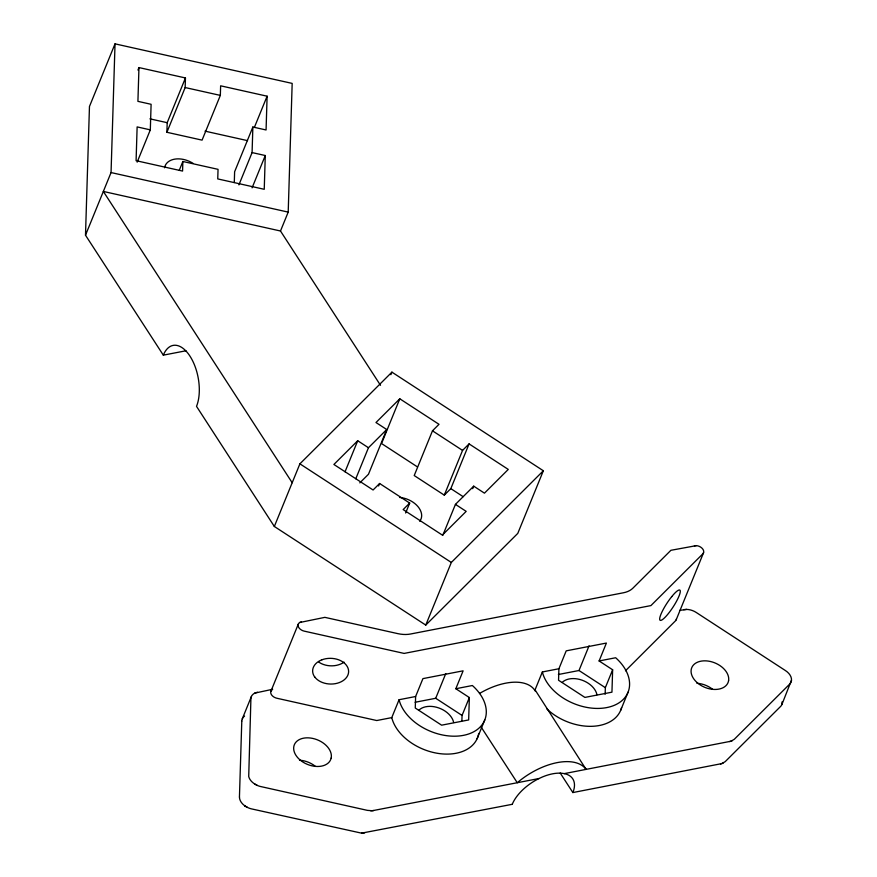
<?xml version="1.0" encoding="UTF-8"?>
<svg xmlns="http://www.w3.org/2000/svg" width="877" height="877" viewBox="0 0 877 877"><rect width="100%" height="100%" fill="white"/><g stroke="black" fill="none" stroke-linecap="round" stroke-linejoin="round"><path stroke-width="1.32" d="M274.337 526.474L299.901 463.834L391.92 372.144L543.345 470.763L517.781 533.391L425.762 625.082L274.337 526.474L196.514 406.358A35.99 18.494 79.1 0 0 189.969 356.15A35.99 18.494 79.1 0 0 163.319 355.152L85.497 235.2L89.465 106.479L115.03 43.85L292.173 83.403L288.204 212.113L280.497 231.002L380.508 385.31M85.497 235.2L111.05 172.561L115.03 43.85M234.291 182.526L234.619 171.76L252.872 127.022L266.071 129.971L267.112 96.196L220.631 85.814L220.335 95.396L202.072 140.134L166.893 132.284L185.157 87.547L185.453 77.954L138.961 67.573L137.919 101.348L151.107 104.297L150.318 129.862L137.141 162.168M166.893 132.284L167.189 122.692L185.453 77.954M252.872 127.022L252.083 152.587L265.282 155.525L264.24 189.3L217.748 178.919L218.044 169.338L182.865 161.489L182.569 171.07L136.088 160.688L137.13 126.913L150.318 129.862M239.443 797.018L241.789 721.091M415.621 696.513L415.26 708.024L441.613 725.18L468.658 719.94L469.359 697.544L455.821 688.73L463.122 670.828L422.922 678.623L415.621 696.513L399.068 699.725L391.767 717.616L376.748 720.532L276.847 698.235A6.545 4.407 22.2 0 1 271.212 694.288A6.545 4.407 22.2 0 1 272.341 689.618M461.894 720.708L462.058 715.435L469.359 697.544M558.912 668.745L558.55 680.256L584.904 697.412L611.949 692.172L612.639 669.776L599.112 660.962L606.402 643.06L566.202 650.855L558.912 668.745L542.359 671.957L535.058 689.848L586.099 769.392A52.346 27.757 -33 0 0 517.266 782.733L481.352 727.373M605.141 694.255L605.349 687.667L612.639 669.776M782.251 703.442L782.383 701.677L782.251 703.442A13.078 8.825 22.4 0 1 780.574 706.467L725.213 761.631L721.892 763.582L572.867 792.556L560.217 773.043M679.774 610.381L686.647 609.405A13.089 8.847 22.2 0 1 696.174 612.431L785.474 670.598A13.056 8.803 22.1 0 1 791.492 680.201L781.999 704.275M791.503 680.201L791.12 681.911A13.056 8.803 22.1 0 1 789.695 684.104L734.334 739.256L731.012 741.218L564.306 773.613L561.675 773.229A35.99 19.086 -33 0 0 542.479 776.945L539.059 778.513L372.243 810.743L367.419 810.37L260.842 786.581A13.056 8.836 22.2 0 1 257.213 785.386L253.913 783.49A13.089 8.869 21.9 0 1 248.717 776.474L250.91 698.728A13.089 8.825 22 0 1 254.801 693.104L272.703 689.267M137.952 70.061L138.961 67.573M179.314 170.182L182.865 161.489M254.429 127.264L267.112 96.196M238.906 184.894L252.083 152.587M252.094 187.842L265.282 155.525M242.293 718.833L251.414 696.459M345.034 471.804L357.717 440.736L368.45 447.73L386.724 429.522L375.981 422.528L399.802 398.794L439.004 424.315L432.482 430.815L414.218 475.553L444.288 495.143L450.822 488.632L469.074 443.894L508.276 469.425L484.455 493.159L473.712 486.165L455.437 504.374L442.764 535.441M390.89 374.665L391.92 372.144M355.777 478.798L368.45 447.73M270.905 691.273L298.279 624.161M386.724 429.522L368.472 474.26L359.811 482.876M399.802 398.794L381.55 443.532L417.386 466.871M378.601 485.979L379.62 483.49L409.691 503.08L405.634 513.012M444.288 495.143L462.552 450.405L469.074 443.894M472.703 488.653L473.712 486.165M425.762 625.082L451.326 562.453L543.345 470.763M415.095 702.269L435.705 698.278L445.768 673.591M558.386 674.501L578.995 670.51L589.059 645.823M620.609 710.447L628.075 692.139M676.211 619.765L703.584 552.653M477.077 738.774L484.784 719.907M357.717 440.736L333.896 464.47L373.087 489.991L379.62 483.49M409.691 503.08L403.157 509.581L442.359 535.102L466.18 511.368L455.437 504.374M625.476 670.784L675.904 620.412A6.545 4.407 22.1 0 0 676.353 619.052M299.726 622.506L324.863 617.353L397.95 633.665A26.167 17.639 22.2 0 0 410.579 634.005L623.536 592.753A26.167 17.639 22.2 0 0 632.942 588.127L670.905 550.296L696.36 545.637A6.545 4.407 22.2 0 1 702.63 548.87A6.545 4.407 22.2 0 1 702.817 553.88L650.92 605.59L404.122 653.42L304.22 631.133A6.545 4.418 22.2 0 1 298.575 627.165A6.545 4.418 22.2 0 1 299.726 622.495L301.337 621.914M321.958 659.767L320.456 660.403A18 12.903 1.4 0 0 314.065 676.024L314.865 677.165M254.79 693.093L257.443 692.227M729.631 741.58L732.273 740.703M720.51 763.944L723.152 763.078M455.821 688.73L472.374 685.518A45.801 30.881 22.2 0 1 463.451 735.354A45.801 30.881 22.2 0 1 399.068 699.725M599.112 660.962L615.665 657.75A45.801 30.881 22.2 0 1 606.741 707.586A45.801 30.881 22.2 0 1 542.359 671.957M479.511 693.477A52.346 27.757 -33 0 1 534.564 689.947L535.058 689.848M246.952 807.169A13.056 8.792 22.2 0 0 251.721 808.934L361.554 833.15L512.245 804.308M163.319 355.152L185.979 350.778M683.589 609.636L686.647 609.405M370.675 810.776L373.734 810.545M361.554 833.15L364.613 832.909M694.431 545.735L696.36 545.637M185.157 87.547L220.335 95.396M149.923 118.844L167.189 122.692M205.032 131.144L247.522 140.638M111.05 172.561L288.204 212.113M280.497 231.002L103.343 191.449L292.194 482.723M254.955 784.181L257.213 785.375M432.482 430.815L462.552 450.405M450.822 488.632L463.133 496.656M299.901 463.834L451.326 562.453M578.995 670.51L605.349 687.667M435.705 698.278L462.058 715.435M534.564 689.947L535.452 691.306M399.561 497.434A19.634 13.232 22.2 0 1 417.912 506.544A19.634 13.232 22.2 0 1 419.721 521.289M164.602 167.792A19.634 13.232 22.2 0 1 193.126 163.429M478.699 733.446A45.801 30.881 22.2 0 1 436.505 753.135A45.801 30.881 22.2 0 1 391.767 717.616M321.925 659.8A17.989 12.848 1.8 0 1 346.404 665.248A17.989 12.848 1.8 0 1 339.224 682.613A17.989 12.848 1.8 0 1 314.799 677.055M344.069 662.135A17.989 12.914 1.7 0 1 321.355 663.604L319.941 662.826A17.978 12.859 1.9 0 1 318.647 661.949M696.908 683.282A19.634 13.188 22.1 0 1 712.541 689.234M299.517 760.216A19.634 13.254 22.2 0 1 315.216 766.213M621.596 707.531A45.801 30.892 22.2 0 1 591.241 726.331A45.801 30.892 22.2 0 1 546.864 708.912M564.317 773.613A35.99 19.086 -33 0 1 572.867 792.556M512.245 804.308A35.99 19.086 -33 0 1 539.048 778.502M562.3 682.317A19.634 13.243 22.2 0 1 582.142 680.201A19.634 13.243 22.2 0 1 596.952 694.727M419.02 710.085A19.634 13.243 22.2 0 1 438.851 707.969A19.634 13.243 22.2 0 1 453.661 722.495M244.815 805.842A13.056 8.792 22.2 0 1 239.465 797.04M241.8 721.102A13.089 8.825 22.4 0 1 244.551 716.114M246.941 807.18L244.793 805.853L246.941 807.18M671.76 596.601A18 3.596 -56.8 0 0 659.833 619.94A18 3.629 -56.8 0 0 661.938 619.929A18 3.596 -56.8 0 0 678.842 596.503A18 3.596 -56.8 0 0 671.76 596.601M728.59 680.695A19.623 13.221 22.3 0 0 706.018 660.863A19.601 13.221 22.2 0 0 696.426 662.716A19.623 13.221 22.3 0 0 701.753 685.869A19.623 13.221 22.3 0 0 728.59 680.695M331.155 758.09A19.634 13.254 22.1 0 0 308.649 737.864A19.612 13.221 22.2 0 0 300.405 739.092A19.634 13.254 22.1 0 0 303.245 762.266A19.634 13.254 22.1 0 0 331.155 758.09"/></g></svg>
